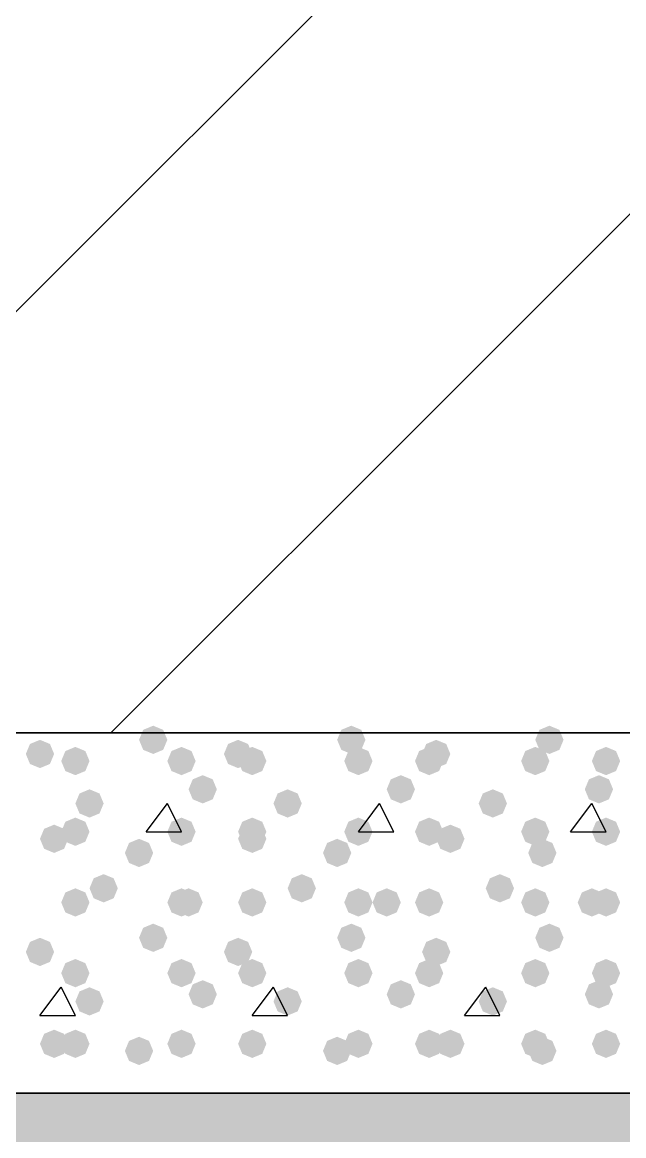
# Model space of a CAD drawing. Header units: millimetres. Extents: x 0 to 420, y 0 to 297.
# Drawn here: x 370.52 to 374.12, y 177.67 to 184.34 of the extents above; entities that cross this region are included whole.
import ezdxf

# ---------------------------------------------------------------- set-up
doc = ezdxf.new("R2010")
doc.units = ezdxf.units.MM
doc.layers.get('0').update_dxf_attribs({"linetype": 'CONTINUOUS'})

msp = doc.modelspace()

# ---------------------------------------------------------------- hatches: boundary and pattern name
at = {"true_color": 0x000008}
for points in [[(371.390333, 180.043667), (371.365463, 179.983871), (371.305667, 179.959), (371.245871, 179.983871), (371.221, 180.043667), (371.245871, 180.103462), (371.305667, 180.128333), (371.365462, 180.103463)], [(372.575667, 180.043667), (372.550796, 179.983871), (372.491, 179.959), (372.431204, 179.983871), (372.406333, 180.043667), (372.431204, 180.103462), (372.491, 180.128333), (372.550796, 180.103463)], [(373.761, 180.043667), (373.736129, 179.983871), (373.676333, 179.959), (373.616537, 179.983871), (373.591667, 180.043667), (373.616537, 180.103462), (373.676333, 180.128333), (373.736129, 180.103463)], [(370.713, 179.959), (370.688129, 179.899204), (370.628333, 179.874333), (370.568537, 179.899204), (370.543667, 179.959), (370.568537, 180.018796), (370.628333, 180.043667), (370.688129, 180.018796)], [(371.898333, 179.959), (371.873462, 179.899204), (371.813667, 179.874333), (371.753871, 179.899204), (371.729, 179.959), (371.753871, 180.018796), (371.813667, 180.043667), (371.873462, 180.018796)], [(373.083667, 179.959), (373.058796, 179.899204), (372.999, 179.874333), (372.939204, 179.899204), (372.914333, 179.959), (372.939204, 180.018796), (372.999, 180.043667), (373.058796, 180.018796)], [(370.924667, 179.916667), (370.899796, 179.856871), (370.84, 179.832), (370.780204, 179.856871), (370.755333, 179.916667), (370.780204, 179.976462), (370.84, 180.001333), (370.899796, 179.976463)], [(371.559667, 179.916667), (371.534796, 179.856871), (371.475, 179.832), (371.415204, 179.856871), (371.390333, 179.916667), (371.415204, 179.976462), (371.475, 180.001333), (371.534796, 179.976463)], [(371.983, 179.916667), (371.958129, 179.856871), (371.898333, 179.832), (371.838538, 179.856871), (371.813667, 179.916667), (371.838537, 179.976462), (371.898333, 180.001333), (371.958129, 179.976463)], [(372.618, 179.916667), (372.593129, 179.856871), (372.533333, 179.832), (372.473538, 179.856871), (372.448667, 179.916667), (372.473537, 179.976462), (372.533333, 180.001333), (372.593129, 179.976463)], [(373.041333, 179.916667), (373.016462, 179.856871), (372.956667, 179.832), (372.896871, 179.856871), (372.872, 179.916667), (372.896871, 179.976462), (372.956667, 180.001333), (373.016462, 179.976463)], [(373.676333, 179.916667), (373.651462, 179.856871), (373.591667, 179.832), (373.531871, 179.856871), (373.507, 179.916667), (373.531871, 179.976462), (373.591667, 180.001333), (373.651462, 179.976463)], [(374.099667, 179.916667), (374.074796, 179.856871), (374.015, 179.832), (373.955204, 179.856871), (373.930333, 179.916667), (373.955204, 179.976462), (374.015, 180.001333), (374.074796, 179.976463)], [(371.686667, 179.747333), (371.661796, 179.687537), (371.602, 179.662667), (371.542204, 179.687537), (371.517333, 179.747333), (371.542204, 179.807129), (371.602, 179.832), (371.661796, 179.807129)], [(372.872, 179.747333), (372.847129, 179.687537), (372.787333, 179.662667), (372.727538, 179.687537), (372.702667, 179.747333), (372.727537, 179.807129), (372.787333, 179.832), (372.847129, 179.807129)], [(374.057333, 179.747333), (374.032462, 179.687537), (373.972667, 179.662667), (373.912871, 179.687537), (373.888, 179.747333), (373.912871, 179.807129), (373.972667, 179.832), (374.032462, 179.807129)], [(371.009333, 179.662667), (370.984462, 179.602871), (370.924667, 179.578), (370.864871, 179.602871), (370.84, 179.662667), (370.864871, 179.722462), (370.924667, 179.747333), (370.984462, 179.722463)], [(372.194667, 179.662667), (372.169796, 179.602871), (372.11, 179.578), (372.050204, 179.602871), (372.025333, 179.662667), (372.050204, 179.722462), (372.11, 179.747333), (372.169796, 179.722463)], [(373.422333, 179.662667), (373.397462, 179.602871), (373.337667, 179.578), (373.277871, 179.602871), (373.253, 179.662667), (373.277871, 179.722462), (373.337667, 179.747333), (373.397462, 179.722463)], [(370.924667, 179.493333), (370.899796, 179.433538), (370.84, 179.408667), (370.780204, 179.433538), (370.755333, 179.493333), (370.780204, 179.553129), (370.84, 179.578), (370.899796, 179.553129)], [(371.559667, 179.493333), (371.534796, 179.433538), (371.475, 179.408667), (371.415204, 179.433538), (371.390333, 179.493333), (371.415204, 179.553129), (371.475, 179.578), (371.534796, 179.553129)], [(371.983, 179.493333), (371.958129, 179.433538), (371.898333, 179.408667), (371.838538, 179.433538), (371.813667, 179.493333), (371.838537, 179.553129), (371.898333, 179.578), (371.958129, 179.553129)], [(372.618, 179.493333), (372.593129, 179.433538), (372.533333, 179.408667), (372.473538, 179.433538), (372.448667, 179.493333), (372.473537, 179.553129), (372.533333, 179.578), (372.593129, 179.553129)], [(373.041333, 179.493333), (373.016462, 179.433538), (372.956667, 179.408667), (372.896871, 179.433538), (372.872, 179.493333), (372.896871, 179.553129), (372.956667, 179.578), (373.016462, 179.553129)], [(373.676333, 179.493333), (373.651462, 179.433538), (373.591667, 179.408667), (373.531871, 179.433538), (373.507, 179.493333), (373.531871, 179.553129), (373.591667, 179.578), (373.651462, 179.553129)], [(374.099667, 179.493333), (374.074796, 179.433538), (374.015, 179.408667), (373.955204, 179.433538), (373.930333, 179.493333), (373.955204, 179.553129), (374.015, 179.578), (374.074796, 179.553129)], [(370.797667, 179.451), (370.772796, 179.391204), (370.713, 179.366333), (370.653204, 179.391204), (370.628333, 179.451), (370.653204, 179.510796), (370.713, 179.535667), (370.772796, 179.510796)], [(371.983, 179.451), (371.958129, 179.391204), (371.898333, 179.366333), (371.838538, 179.391204), (371.813667, 179.451), (371.838537, 179.510796), (371.898333, 179.535667), (371.958129, 179.510796)], [(373.168333, 179.451), (373.143462, 179.391204), (373.083667, 179.366333), (373.023871, 179.391204), (372.999, 179.451), (373.023871, 179.510796), (373.083667, 179.535667), (373.143462, 179.510796)], [(371.305667, 179.366333), (371.280796, 179.306537), (371.221, 179.281667), (371.161204, 179.306537), (371.136333, 179.366333), (371.161204, 179.426129), (371.221, 179.451), (371.280796, 179.426129)], [(372.491, 179.366333), (372.466129, 179.306537), (372.406333, 179.281667), (372.346537, 179.306537), (372.321667, 179.366333), (372.346537, 179.426129), (372.406333, 179.451), (372.466129, 179.426129)], [(373.718667, 179.366333), (373.693796, 179.306537), (373.634, 179.281667), (373.574204, 179.306537), (373.549333, 179.366333), (373.574204, 179.426129), (373.634, 179.451), (373.693796, 179.426129)], [(371.094, 179.154667), (371.069129, 179.094871), (371.009333, 179.07), (370.949537, 179.094871), (370.924667, 179.154667), (370.949537, 179.214462), (371.009333, 179.239333), (371.069129, 179.214463)], [(372.279333, 179.154667), (372.254462, 179.094871), (372.194667, 179.07), (372.134871, 179.094871), (372.11, 179.154667), (372.134871, 179.214462), (372.194667, 179.239333), (372.254462, 179.214463)], [(373.464667, 179.154667), (373.439796, 179.094871), (373.38, 179.07), (373.320204, 179.094871), (373.295333, 179.154667), (373.320204, 179.214462), (373.38, 179.239333), (373.439796, 179.214463)], [(370.924667, 179.07), (370.899796, 179.010204), (370.84, 178.985333), (370.780204, 179.010204), (370.755333, 179.07), (370.780204, 179.129796), (370.84, 179.154667), (370.899796, 179.129796)], [(371.559667, 179.07), (371.534796, 179.010204), (371.475, 178.985333), (371.415204, 179.010204), (371.390333, 179.07), (371.415204, 179.129796), (371.475, 179.154667), (371.534796, 179.129796)], [(371.602, 179.07), (371.577129, 179.010204), (371.517333, 178.985333), (371.457538, 179.010204), (371.432667, 179.07), (371.457537, 179.129796), (371.517333, 179.154667), (371.577129, 179.129796)], [(371.983, 179.07), (371.958129, 179.010204), (371.898333, 178.985333), (371.838538, 179.010204), (371.813667, 179.07), (371.838537, 179.129796), (371.898333, 179.154667), (371.958129, 179.129796)], [(372.618, 179.07), (372.593129, 179.010204), (372.533333, 178.985333), (372.473538, 179.010204), (372.448667, 179.07), (372.473537, 179.129796), (372.533333, 179.154667), (372.593129, 179.129796)], [(372.787333, 179.07), (372.762462, 179.010204), (372.702667, 178.985333), (372.642871, 179.010204), (372.618, 179.07), (372.642871, 179.129796), (372.702667, 179.154667), (372.762462, 179.129796)], [(373.041333, 179.07), (373.016462, 179.010204), (372.956667, 178.985333), (372.896871, 179.010204), (372.872, 179.07), (372.896871, 179.129796), (372.956667, 179.154667), (373.016462, 179.129796)], [(373.676333, 179.07), (373.651462, 179.010204), (373.591667, 178.985333), (373.531871, 179.010204), (373.507, 179.07), (373.531871, 179.129796), (373.591667, 179.154667), (373.651462, 179.129796)], [(374.015, 179.07), (373.990129, 179.010204), (373.930333, 178.985333), (373.870538, 179.010204), (373.845667, 179.07), (373.870537, 179.129796), (373.930333, 179.154667), (373.990129, 179.129796)], [(374.099667, 179.07), (374.074796, 179.010204), (374.015, 178.985333), (373.955204, 179.010204), (373.930333, 179.07), (373.955204, 179.129796), (374.015, 179.154667), (374.074796, 179.129796)], [(371.390333, 178.858333), (371.365463, 178.798537), (371.305667, 178.773667), (371.245871, 178.798537), (371.221, 178.858333), (371.245871, 178.918129), (371.305667, 178.943), (371.365462, 178.918129)], [(372.575667, 178.858333), (372.550796, 178.798537), (372.491, 178.773667), (372.431204, 178.798537), (372.406333, 178.858333), (372.431204, 178.918129), (372.491, 178.943), (372.550796, 178.918129)], [(373.761, 178.858333), (373.736129, 178.798537), (373.676333, 178.773667), (373.616537, 178.798537), (373.591667, 178.858333), (373.616537, 178.918129), (373.676333, 178.943), (373.736129, 178.918129)], [(370.713, 178.773667), (370.688129, 178.713871), (370.628333, 178.689), (370.568537, 178.713871), (370.543667, 178.773667), (370.568537, 178.833462), (370.628333, 178.858333), (370.688129, 178.833463)], [(371.898333, 178.773667), (371.873462, 178.713871), (371.813667, 178.689), (371.753871, 178.713871), (371.729, 178.773667), (371.753871, 178.833462), (371.813667, 178.858333), (371.873462, 178.833463)], [(373.083667, 178.773667), (373.058796, 178.713871), (372.999, 178.689), (372.939204, 178.713871), (372.914333, 178.773667), (372.939204, 178.833462), (372.999, 178.858333), (373.058796, 178.833463)], [(370.924667, 178.646667), (370.899796, 178.586871), (370.84, 178.562), (370.780204, 178.586871), (370.755333, 178.646667), (370.780204, 178.706462), (370.84, 178.731333), (370.899796, 178.706463)], [(371.559667, 178.646667), (371.534796, 178.586871), (371.475, 178.562), (371.415204, 178.586871), (371.390333, 178.646667), (371.415204, 178.706462), (371.475, 178.731333), (371.534796, 178.706463)], [(371.983, 178.646667), (371.958129, 178.586871), (371.898333, 178.562), (371.838538, 178.586871), (371.813667, 178.646667), (371.838537, 178.706462), (371.898333, 178.731333), (371.958129, 178.706463)], [(372.618, 178.646667), (372.593129, 178.586871), (372.533333, 178.562), (372.473538, 178.586871), (372.448667, 178.646667), (372.473537, 178.706462), (372.533333, 178.731333), (372.593129, 178.706463)], [(373.041333, 178.646667), (373.016462, 178.586871), (372.956667, 178.562), (372.896871, 178.586871), (372.872, 178.646667), (372.896871, 178.706462), (372.956667, 178.731333), (373.016462, 178.706463)], [(373.676333, 178.646667), (373.651462, 178.586871), (373.591667, 178.562), (373.531871, 178.586871), (373.507, 178.646667), (373.531871, 178.706462), (373.591667, 178.731333), (373.651462, 178.706463)], [(374.099667, 178.646667), (374.074796, 178.586871), (374.015, 178.562), (373.955204, 178.586871), (373.930333, 178.646667), (373.955204, 178.706462), (374.015, 178.731333), (374.074796, 178.706463)], [(371.009333, 178.477333), (370.984462, 178.417537), (370.924667, 178.392667), (370.864871, 178.417537), (370.84, 178.477333), (370.864871, 178.537129), (370.924667, 178.562), (370.984462, 178.537129)], [(371.686667, 178.519667), (371.661796, 178.459871), (371.602, 178.435), (371.542204, 178.459871), (371.517333, 178.519667), (371.542204, 178.579462), (371.602, 178.604333), (371.661796, 178.579463)], [(372.194667, 178.477333), (372.169796, 178.417537), (372.11, 178.392667), (372.050204, 178.417537), (372.025333, 178.477333), (372.050204, 178.537129), (372.11, 178.562), (372.169796, 178.537129)], [(372.872, 178.519667), (372.847129, 178.459871), (372.787333, 178.435), (372.727538, 178.459871), (372.702667, 178.519667), (372.727537, 178.579462), (372.787333, 178.604333), (372.847129, 178.579463)], [(373.422333, 178.477333), (373.397462, 178.417537), (373.337667, 178.392667), (373.277871, 178.417537), (373.253, 178.477333), (373.277871, 178.537129), (373.337667, 178.562), (373.397462, 178.537129)], [(374.057333, 178.519667), (374.032462, 178.459871), (373.972667, 178.435), (373.912871, 178.459871), (373.888, 178.519667), (373.912871, 178.579462), (373.972667, 178.604333), (374.032462, 178.579463)], [(370.797667, 178.223333), (370.772796, 178.163537), (370.713, 178.138667), (370.653204, 178.163537), (370.628333, 178.223333), (370.653204, 178.283129), (370.713, 178.308), (370.772796, 178.283129)], [(370.924667, 178.223333), (370.899796, 178.163537), (370.84, 178.138667), (370.780204, 178.163537), (370.755333, 178.223333), (370.780204, 178.283129), (370.84, 178.308), (370.899796, 178.283129)], [(371.559667, 178.223333), (371.534796, 178.163537), (371.475, 178.138667), (371.415204, 178.163537), (371.390333, 178.223333), (371.415204, 178.283129), (371.475, 178.308), (371.534796, 178.283129)], [(371.983, 178.223333), (371.958129, 178.163537), (371.898333, 178.138667), (371.838538, 178.163537), (371.813667, 178.223333), (371.838537, 178.283129), (371.898333, 178.308), (371.958129, 178.283129)], [(371.983, 178.223333), (371.958129, 178.163537), (371.898333, 178.138667), (371.838538, 178.163537), (371.813667, 178.223333), (371.838537, 178.283129), (371.898333, 178.308), (371.958129, 178.283129)], [(372.618, 178.223333), (372.593129, 178.163537), (372.533333, 178.138667), (372.473538, 178.163537), (372.448667, 178.223333), (372.473537, 178.283129), (372.533333, 178.308), (372.593129, 178.283129)], [(373.041333, 178.223333), (373.016462, 178.163537), (372.956667, 178.138667), (372.896871, 178.163537), (372.872, 178.223333), (372.896871, 178.283129), (372.956667, 178.308), (373.016462, 178.283129)], [(373.168333, 178.223333), (373.143462, 178.163537), (373.083667, 178.138667), (373.023871, 178.163537), (372.999, 178.223333), (373.023871, 178.283129), (373.083667, 178.308), (373.143462, 178.283129)], [(373.676333, 178.223333), (373.651462, 178.163537), (373.591667, 178.138667), (373.531871, 178.163537), (373.507, 178.223333), (373.531871, 178.283129), (373.591667, 178.308), (373.651462, 178.283129)], [(374.099667, 178.223333), (374.074796, 178.163537), (374.015, 178.138667), (373.955204, 178.163537), (373.930333, 178.223333), (373.955204, 178.283129), (374.015, 178.308), (374.074796, 178.283129)], [(371.305667, 178.181), (371.280796, 178.121204), (371.221, 178.096333), (371.161204, 178.121204), (371.136333, 178.181), (371.161204, 178.240796), (371.221, 178.265667), (371.280796, 178.240796)], [(372.491, 178.181), (372.466129, 178.121204), (372.406333, 178.096333), (372.346537, 178.121204), (372.321667, 178.181), (372.346537, 178.240796), (372.406333, 178.265667), (372.466129, 178.240796)], [(373.718667, 178.181), (373.693796, 178.121204), (373.634, 178.096333), (373.574204, 178.121204), (373.549333, 178.181), (373.574204, 178.240796), (373.634, 178.265667), (373.693796, 178.240796)]]:
    msp.add_hatch(color=0, dxfattribs=at).paths.add_polyline_path(points, flags=0)
h = msp.add_hatch(color=0, dxfattribs=at)
h.paths.add_polyline_path([(378.544667, 177.927), (32.469667, 177.927), (378.544667, 165.946667)], flags=0)
h.paths.add_polyline_path([(32.469667, 177.927), (378.544667, 165.946667), (32.469667, 165.946667)], flags=0)

# ---------------------------------------------------------------- linework, layer by layer
at = {"color": 0, "true_color": 0x000007}
for points in [[(31.369, 201.252667), (31.369, 177.927), (379.603, 177.927), (379.603, 201.252667), (217.17, 201.252667), (217.17, 222.461667), (193.844333, 222.461667), (193.844333, 201.252667)], [(31.369, 201.252667), (31.369, 177.927), (379.603, 177.927), (379.603, 201.252667), (217.17, 201.252667), (217.17, 222.461667), (193.844333, 222.461667), (193.844333, 201.252667)], [(33.528002, 199.135999), (195.961001, 199.135999), (195.961001, 220.344999), (215.053334, 220.344999), (215.053334, 199.135999), (377.486334, 199.135999), (377.486334, 180.085999), (33.528002, 180.085999)]]:
    msp.add_lwpolyline(points, close=True, dxfattribs=at)
at = {"color": 0, "true_color": 0x0000fd}
msp.add_lwpolyline([(33.528, 180.086), (377.486333, 180.086), (377.486333, 199.136), (215.053333, 199.136), (215.053333, 220.345), (195.961, 220.345), (195.961, 199.136), (33.528, 199.136)], close=True, dxfattribs=at)
at = {"color": 0, "true_color": 0x000002}
for points in [[(367.961333, 180.086), (377.486333, 189.611)], [(371.051667, 180.086), (377.486333, 186.520667)]]:
    msp.add_lwpolyline(points, dxfattribs=at)
at = {"color": 0, "true_color": 0x000007}
for points in [[(377.486333, 180.086), (365.506, 180.086)], [(365.506, 177.927), (377.486333, 177.927)]]:
    msp.add_lwpolyline(points, dxfattribs=at)
at = {"color": 0, "true_color": 0x000008}
for points in [[(371.263333, 179.493333), (371.390333, 179.662667)], [(371.475, 179.493333), (371.390333, 179.662667)], [(372.533333, 179.493333), (372.660333, 179.662667)], [(372.745, 179.493333), (372.660333, 179.662667)], [(373.803333, 179.493333), (373.930333, 179.662667)], [(374.015, 179.493333), (373.930333, 179.662667)], [(371.263333, 179.493333), (371.475, 179.493333)], [(372.533333, 179.493333), (372.745, 179.493333)], [(373.803333, 179.493333), (374.015, 179.493333)], [(370.628333, 178.392667), (370.755333, 178.562)], [(370.84, 178.392667), (370.755333, 178.562)], [(371.898333, 178.392667), (372.025333, 178.562)], [(372.11, 178.392667), (372.025333, 178.562)], [(373.168333, 178.392667), (373.295333, 178.562)], [(373.38, 178.392667), (373.295333, 178.562)], [(370.628333, 178.392667), (370.84, 178.392667)], [(371.898333, 178.392667), (372.11, 178.392667)], [(373.168333, 178.392667), (373.38, 178.392667)]]:
    msp.add_lwpolyline(points, dxfattribs=at)
msp.add_lwpolyline([(378.544667, 177.927), (32.469667, 177.927), (378.544667, 165.946667)], close=True, dxfattribs=at)

doc.saveas('drawing.dxf')
